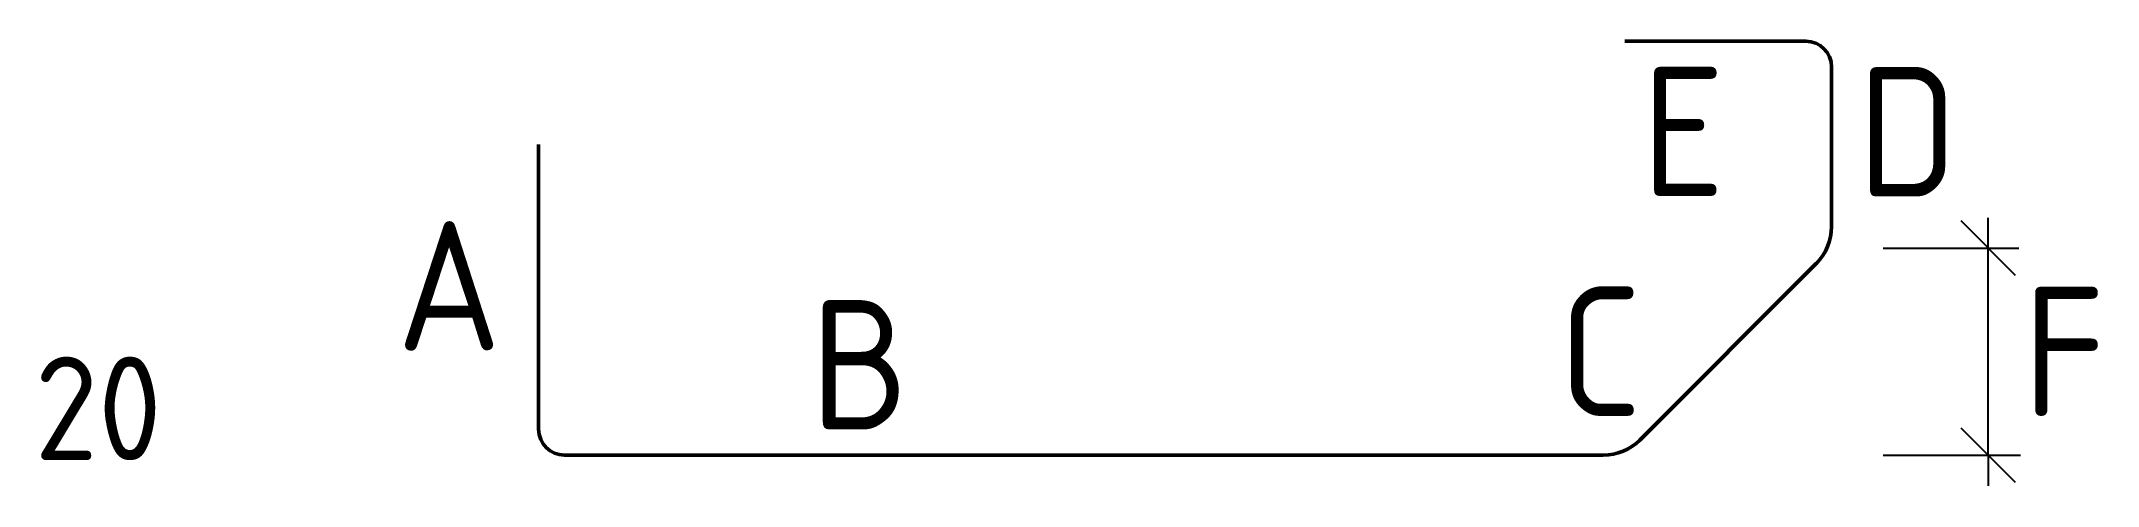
# Model space of a CAD drawing. Extents: x 234219 to 234616, y -41795 to -41709.
import ezdxf
from ezdxf.enums import TextEntityAlignment as Align

# ---------------------------------------------------------------- set-up
doc = ezdxf.new("R2010")
doc.units = 0
doc.layers.add('posedit.mtr.bar', color=7, linetype='Continuous', lineweight=50)
doc.layers.add('posedit.mtr.hidden', color=144, linetype='Continuous', plot=False)
doc.layers.add('posedit.mtr.lenght', color=183, linetype='Continuous')
doc.layers.add('posedit.mtr.text', color=3, linetype='Continuous')
doc.styles.add('posedit.ISOCPEUR', font='isocpeur.ttf', dxfattribs={"width": 0.9})

msp = doc.modelspace()

# ---------------------------------------------------------------- linework, layer by layer
at = {"layer": 'posedit.mtr.bar'}
for p, q in [((234559.97, -41709.34), (234524.97, -41709.34)), ((234564.97, -41745.2), (234564.97, -41714.34)), ((234314.97, -41784.34), (234314.97, -41729.34)), ((234562.04, -41752.27), (234527.9, -41786.41)), ((234319.97, -41789.34), (234520.82, -41789.34))]:
    msp.add_line(p, q, dxfattribs=at)
for centre, radius, start, end in [((234559.97, -41714.34), 5, 0, 90), ((234554.97, -41745.2), 10, 315, 0), ((234319.97, -41784.34), 5, 180, 270), ((234520.82, -41779.34), 10, 270, 315)]:
    msp.add_arc(centre, radius, start, end, dxfattribs=at)
at = {"layer": 'posedit.mtr.lenght'}
for p, q in [((234600.51, -41754.59), (234590.01, -41744.09)), ((234595.26, -41749.34), (234595.26, -41743.5)), ((234574.97, -41749.34), (234601.16, -41749.34)), ((234595.26, -41789.34), (234595.26, -41749.34)), ((234600.51, -41794.59), (234590.01, -41784.09)), ((234574.97, -41789.34), (234601.5, -41789.34)), ((234595.26, -41789.34), (234595.26, -41795.26))]:
    msp.add_line(p, q, dxfattribs=at)

# ---------------------------------------------------------------- texts
at = {"layer": 'posedit.mtr.hidden', "color": 144, "style": 'posedit.ISOCPEUR', "width": 0.9}
msp.add_text('20', height=20, dxfattribs=at).set_placement((234217.48, -41790.3))
at = {"layer": 'posedit.mtr.text', "style": 'posedit.ISOCPEUR', "width": 0.9}
for tag, p in [('E', (234544.37, -41726.84)), ('A', (234307.76, -41756.61))]:
    msp.add_attdef(tag, text='', height=25, dxfattribs=at).set_placement(p, align=Align.MIDDLE_RIGHT)
for tag, p in [('D', (234569.97, -41726.84)), ('F', (234601.93, -41769.34))]:
    msp.add_attdef(tag, text='', height=25, dxfattribs=at).set_placement(p, align=Align.MIDDLE_LEFT)
for tag, p in [('C', (234520.26, -41769.3)), ('B', (234377.08, -41771.84))]:
    msp.add_attdef(tag, text='', height=25, dxfattribs=at).set_placement(p, align=Align.MIDDLE_CENTER)

doc.saveas('drawing.dxf')
